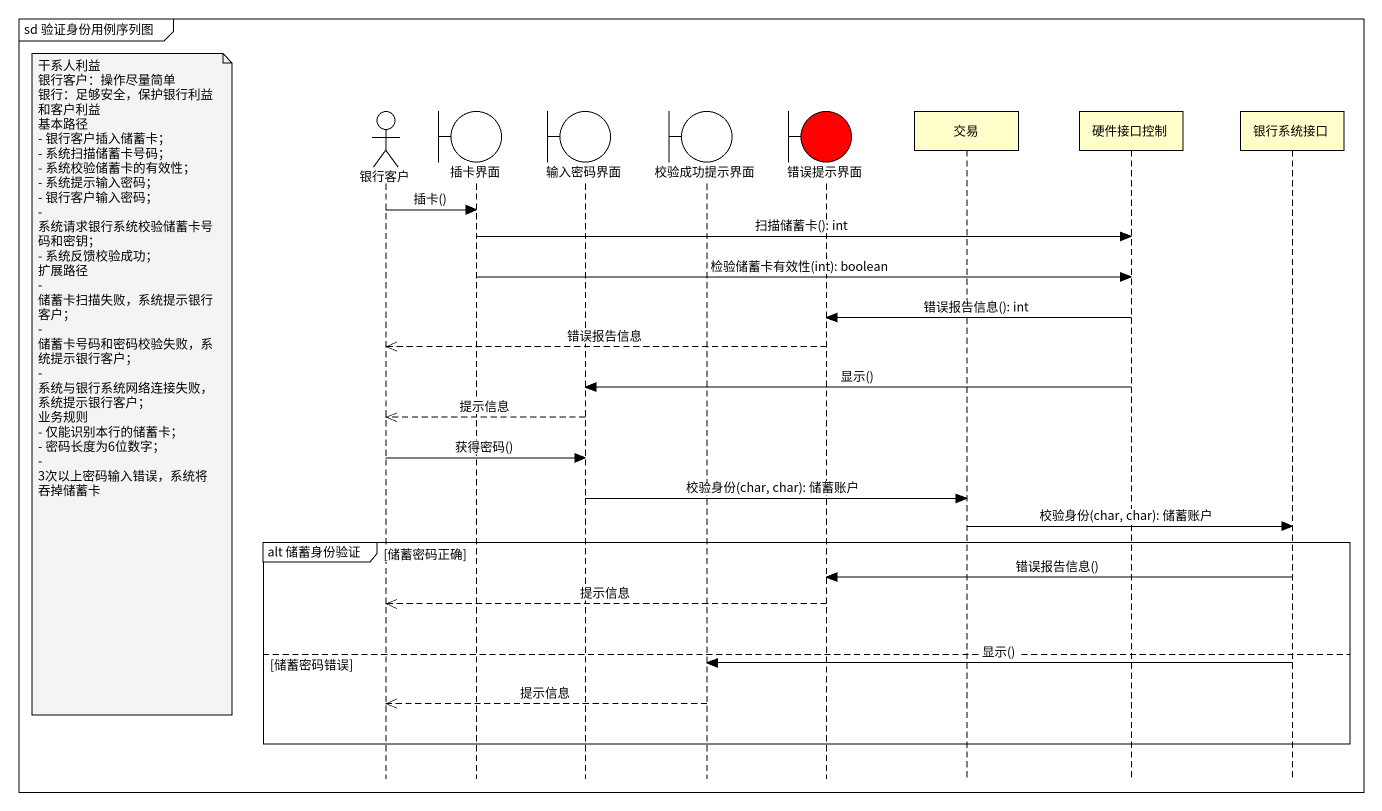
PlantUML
@startuml
mainframe sd 验证身份用例序列图
hide footbox
actor 银行客户
boundary 插卡界面
boundary 输入密码界面
boundary 校验成功提示界面
boundary 错误提示界面 #FF0000
participant 交易
participant 硬件接口控制
participant 银行系统接口

银行客户 -> 插卡界面 : 插卡()
插卡界面 -> 硬件接口控制 : 扫描储蓄卡(): int
插卡界面 -> 硬件接口控制 : 检验储蓄卡有效性(int): boolean
硬件接口控制 -> 错误提示界面 : 错误报告信息(): int
错误提示界面 -->> 银行客户 : 错误报告信息
note left of 银行客户
  干系人利益
  银行客户：操作尽量简单
  银行：足够安全，保护银行利益和客户利益
  基本路径
  - 银行客户插入储蓄卡；
  - 系统扫描储蓄卡号码；
  - 系统校验储蓄卡的有效性；
  - 系统提示输入密码；
  - 银行客户输入密码；
  - 系统请求银行系统校验储蓄卡号码和密钥；
  - 系统反馈校验成功；
  扩展路径
  - 储蓄卡扫描失败，系统提示银行客户；
  - 储蓄卡号码和密码校验失败，系统提示银行客户；
  - 系统与银行系统网络连接失败，系统提示银行客户；
  业务规则
  - 仅能识别本行的储蓄卡；
  - 密码长度为6位数字；
  - 3次以上密码输入错误，系统将吞掉储蓄卡
end note
硬件接口控制 -> 输入密码界面 : 显示()
输入密码界面 -->> 银行客户 : 提示信息
银行客户 -> 输入密码界面 : 获得密码()
输入密码界面 -> 交易 : 校验身份(char, char): 储蓄账户
交易 -> 银行系统接口 : 校验身份(char, char): 储蓄账户
group alt 储蓄身份验证 [储蓄密码正确]
  银行系统接口 -> 错误提示界面 : 错误报告信息()
  错误提示界面 -->> 银行客户 : 提示信息
else 储蓄密码错误
  银行系统接口 -> 校验成功提示界面 : 显示()
  校验成功提示界面 -->> 银行客户 : 提示信息
end
@enduml
